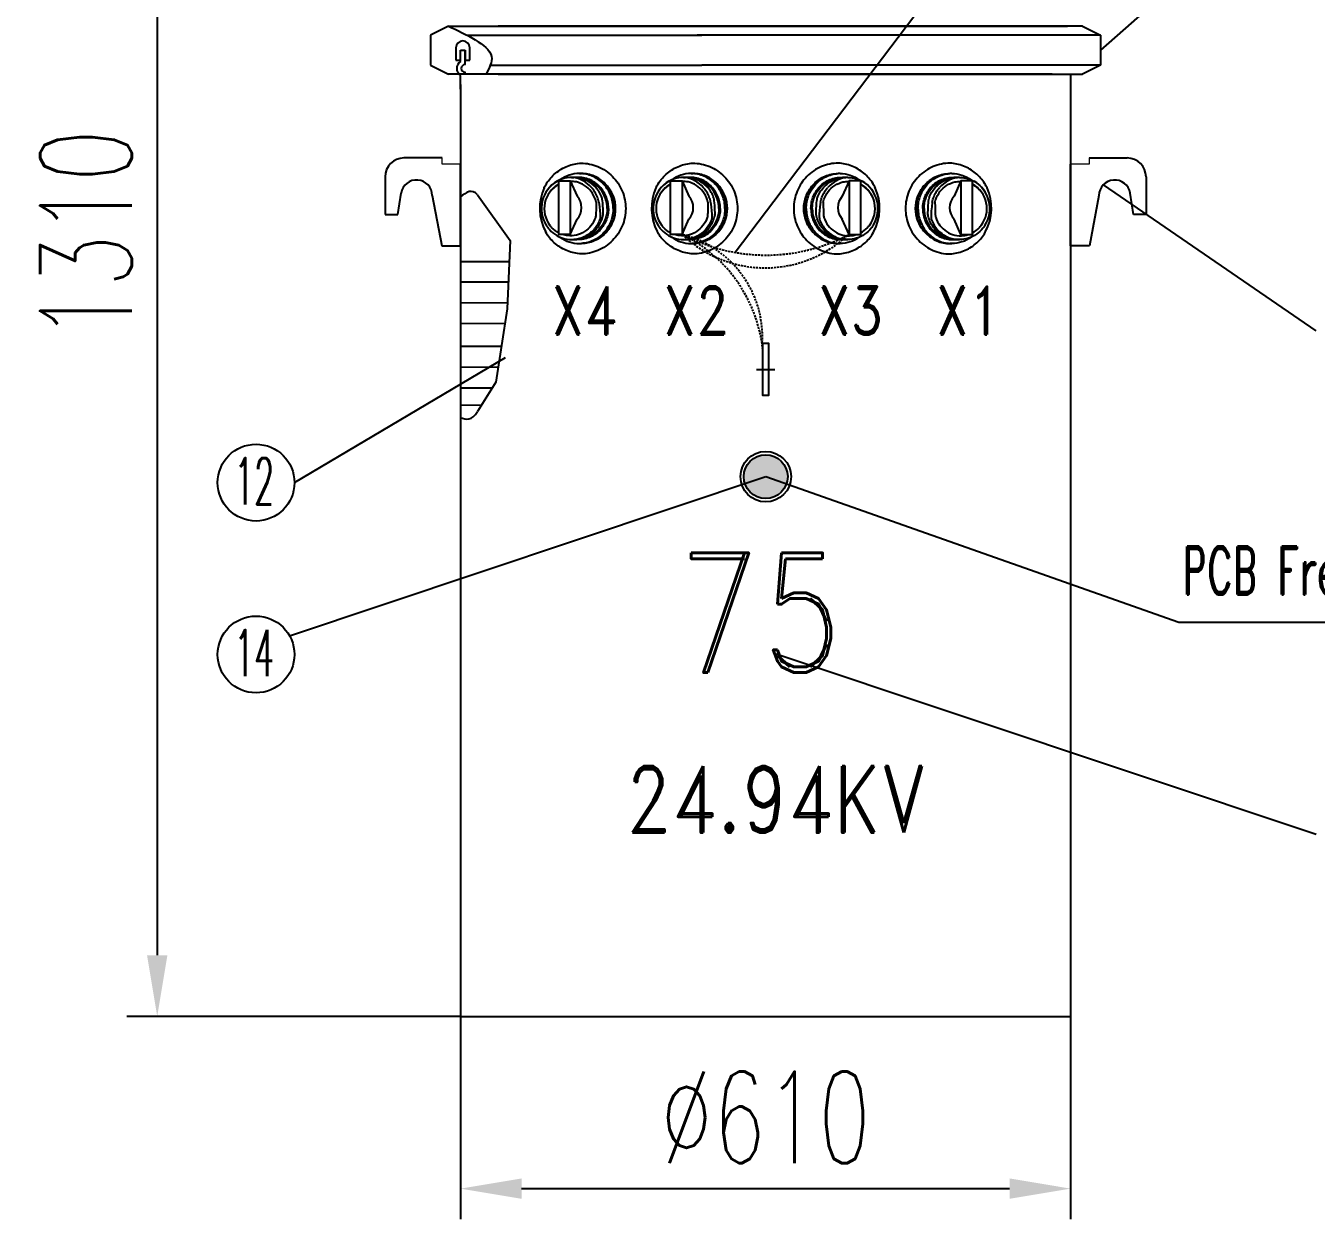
# Model space of a CAD drawing. Extents: x 4438 to 384502, y -178203 to -21188.
# Drawn here: x 381607 to 382241, y -176578 to -175992 of the extents above; entities that cross this region are included whole.
import ezdxf

# ---------------------------------------------------------------- set-up
doc = ezdxf.new("R2010")
doc.units = 0
doc.header["$LTSCALE"] = 8
doc.header["$MEASUREMENT"] = 0
doc.linetypes.add('HIDDEN', pattern=[0.375, 0.25, -0.125])
doc.layers.get('0').update_dxf_attribs({"linetype": 'CONTINUOUS'})
doc.layers.get('DEFPOINTS').update_dxf_attribs({"linetype": 'CONTINUOUS'})
doc.layers.add('PL', color=5, linetype='CONTINUOUS')
doc.layers.add('细', color=7, linetype='CONTINUOUS', lineweight=20)
doc.styles.add('DFT', font='simplex', dxfattribs={"width": 0.67, "bigfont": 'dft'})
doc.styles.get("Standard").update_dxf_attribs({"font": 'txt.shx', "width": 0.5, "bigfont": 'intecad.shx'})
doc.styles.add('数字与字母', font='romand.shx', dxfattribs={"width": 0.8, "bigfont": 'hztxt.shx'})
doc.dimstyles.new('INTE$0', dxfattribs={"dimscale": 5, "dimtxt": 4, "dimasz": 3, "dimexe": 3, "dimexo": 0, "dimgap": 1, "dimtad": 1, "dimdec": 3, "dimdsep": 46, "dimtxsty": 'DFT', "dimcen": 0, "dimclrd": 3, "dimclre": 3, "dimclrt": 6, "dimadec": 0, "dimazin": 0, "dimtfac": 1, "dimtdec": 3, "dimtix": 1, "dimtmove": 1, "dimatfit": 0, "dimfxl": 1, "dimtolj": 1, "dimtzin": 0, "dimarcsym": 0})

# ---------------------------------------------------------------- blocks, each defined once
blk = doc.blocks.new('*D28')
at = {"color": 3, "lineweight": -2, "transparency": 16777216}
for p, q in [((381820.31, -176478.76), (381820.31, -176578.33)), ((382119.95, -176478.76), (382119.95, -176578.33)), ((381850.31, -176563.33), (382089.95, -176563.33))]:
    blk.add_line(p, q, dxfattribs=at)
at = {"color": 3, "transparency": 16777216}
for points in [[(381850.31, -176558.33), (381850.31, -176568.33), (381820.31, -176563.33)], [(382089.95, -176558.33), (382089.95, -176568.33), (382119.95, -176563.33)]]:
    blk.add_solid(points, dxfattribs=at)
at = {"layer": 'DEFPOINTS', "color": 0, "transparency": 16777216}
for p in [(381820.31, -176478.76), (382119.95, -176478.76), (382119.95, -176563.33)]:
    blk.add_point(p, dxfattribs=at)
at = {"color": 6, "transparency": 16777216, "insert": (381970.13, -176528.33), "char_height": 45, "attachment_point": 5, "style": 'DFT'}
blk.add_mtext('\\A1;%%C610', dxfattribs=at)
blk = doc.blocks.new('*D29')
at = {"color": 3, "lineweight": -2, "transparency": 16777216}
for p, q in [((381865.07, -175711.07), (381656.36, -175711.07)), ((381671.36, -175741.07), (381671.36, -176448.76)), ((381820.31, -176478.76), (381656.36, -176478.76))]:
    blk.add_line(p, q, dxfattribs=at)
at = {"color": 3, "transparency": 16777216}
for points in [[(381666.36, -175741.07), (381676.36, -175741.07), (381671.36, -175711.07)], [(381666.36, -176448.76), (381676.36, -176448.76), (381671.36, -176478.76)]]:
    blk.add_solid(points, dxfattribs=at)
at = {"layer": 'DEFPOINTS', "color": 0, "transparency": 16777216}
for p in [(381865.07, -175711.07), (381671.36, -176478.76), (381820.31, -176478.76)]:
    blk.add_point(p, dxfattribs=at)
at = {"color": 6, "transparency": 16777216, "insert": (381636.36, -176094.91), "char_height": 45, "attachment_point": 5, "rotation": 90, "style": 'DFT'}
blk.add_mtext('\\A1;1310', dxfattribs=at)

msp = doc.modelspace()

# ---------------------------------------------------------------- hatches: boundary and pattern name
at = {"layer": 'PL', "ltscale": 0.5}
msp.add_hatch(color=7, dxfattribs=at).paths.add_polyline_path([(381980.983, -176213.758, 1), (381959.441, -176213.758, 1)])

# ---------------------------------------------------------------- linework, layer by layer
at = {"color": 1}
for p, q in [((382189.533, -175794.482), (381955.122, -176103.641)), ((382240.533, -175910.663), (382134.634, -176004.354)), ((382240.533, -176142.173), (382136.006, -176070.434)), ((381738.741, -176216.692), (381842.438, -176155.292)), ((381736.387, -176291.929), (381970.212, -176213.758)), ((381970.212, -176213.758), (382173.126, -176285.167)), ((382173.126, -176285.167), (382343.435, -176285.167)), ((382240.533, -176389.532), (381975.333, -176300.88))]:
    msp.add_line(p, q, dxfattribs=at)
for centre in [(381719.891, -176216.692), (381719.891, -176301.051)]:
    msp.add_circle(centre, 18.85, dxfattribs=at)
at = {"color": 7, "linetype": 'HIDDEN', "ltscale": 0.5}
for centre, radius, start, end in [((381969.966, -176052.133), 59.102, 226.302582, 314.134608), ((381897.919, -176158.891), 71.232, 5.995679, 64.008913), ((381916.554, -176145.352), 52.032, 357.107239, 76.00744), ((381970.356, -176017.808), 87.174, 241.844758, 297.880279)]:
    msp.add_arc(centre, radius, start, end, dxfattribs=at)
at = {"layer": 'PL', "color": 7, "ltscale": 0.5}
for p, q in [((381814.435, -175992.604), (381805.623, -175997.01)), ((381814.435, -175992.604), (382101.402, -175992.604)), ((382125.821, -175992.604), (381838.855, -175992.604)), ((382100.598, -175992.604), (382118.452, -175992.604)), ((382125.821, -175992.604), (382134.634, -175997.01)), ((381805.623, -175997.01), (381805.623, -176011.698)), ((381823.46, -175997.01), (381938.841, -175997.01)), ((382134.634, -175997.01), (381936.47, -175997.01)), ((382118.452, -175997.01), (382002.779, -175997.01)), ((382134.634, -175997.01), (382134.634, -176011.698)), ((381818.055, -176003.249), (381818.055, -176009.34)), ((381820.311, -176009.891), (381820.311, -176004.354)), ((381820.311, -176009.34), (381820.311, -176004.377)), ((381820.311, -176004.377), (381822.567, -176004.377)), ((381820.311, -176004.377), (381822.567, -176004.377)), ((381822.567, -176011.473), (381822.567, -176004.354)), ((381822.567, -176004.377), (381822.567, -176009.34)), ((381824.823, -176009.34), (381824.823, -176003.249)), ((381805.623, -176011.698), (381814.435, -176016.104)), ((381818.055, -176009.34), (381820.311, -176009.34)), ((381822.567, -176009.34), (381824.823, -176009.34)), ((381834.938, -176011.698), (381938.841, -176011.698)), ((382134.634, -176011.698), (381938.841, -176011.698)), ((382116.045, -176011.698), (382005.357, -176011.698)), ((382134.634, -176011.698), (382125.821, -176016.104)), ((382101.402, -176016.104), (381814.435, -176016.104)), ((381820.311, -176023.562), (381820.311, -176016.768)), ((381822.567, -176016.104), (381822.567, -176015.186)), ((381838.855, -176016.104), (382125.821, -176016.104)), ((382110.943, -176016.104), (382100.598, -176016.104)), ((382119.946, -176016.104), (382119.946, -176478.757)), ((381820.311, -176021.178), (381820.311, -176478.757)), ((381811.284, -176057.3), (381792.55, -176057.3)), ((381820.311, -176100.483), (381820.311, -176060.384)), ((381820.311, -176100.483), (381820.311, -176060.384)), ((382119.946, -176100.483), (382119.946, -176060.384)), ((382119.946, -176100.483), (382119.946, -176060.384)), ((382128.972, -176057.3), (382147.706, -176057.3)), ((381783.297, -176066.553), (381783.297, -176085.06)), ((381783.297, -176066.553), (381783.297, -176085.06)), ((381874.24, -176068.56), (381877.562, -176076.084)), ((381874.888, -176066.846), (381875.887, -176066.846)), ((381878.677, -176064.937), (381879.666, -176064.937)), ((381929.135, -176068.56), (381932.458, -176076.084)), ((381929.784, -176066.846), (381930.783, -176066.846)), ((381933.573, -176064.937), (381934.561, -176064.937)), ((382006.684, -176064.937), (382005.695, -176064.937)), ((382011.121, -176068.56), (382007.799, -176076.084)), ((382010.473, -176066.846), (382009.474, -176066.846)), ((382061.579, -176064.937), (382060.591, -176064.937)), ((382066.017, -176068.56), (382062.695, -176076.084)), ((382065.368, -176066.846), (382064.369, -176066.846)), ((382156.96, -176066.553), (382156.96, -176085.06)), ((382156.96, -176066.553), (382156.96, -176085.06)), ((381789.466, -176085.06), (381791.101, -176074.614)), ((381789.466, -176085.06), (381791.101, -176074.614)), ((381860.943, -176071.945), (381860.942, -176071.938)), ((381915.839, -176071.945), (381915.838, -176071.938)), ((382024.418, -176071.945), (382024.419, -176071.938)), ((382079.313, -176071.945), (382079.314, -176071.938)), ((382150.791, -176085.06), (382149.156, -176074.614)), ((382150.791, -176085.06), (382149.156, -176074.614)), ((381806.43, -176075.807), (381811.057, -176100.483)), ((381806.43, -176075.807), (381811.057, -176100.483)), ((382133.826, -176075.807), (382129.199, -176100.483)), ((382133.826, -176075.807), (382129.199, -176100.483)), ((381783.297, -176085.06), (381789.466, -176085.06)), ((381783.297, -176085.06), (381789.466, -176085.06)), ((381874.24, -176094.863), (381877.562, -176087.339)), ((381929.135, -176094.863), (381932.458, -176087.339)), ((382011.121, -176094.863), (382007.799, -176087.339)), ((382066.017, -176094.863), (382062.695, -176087.339)), ((382156.96, -176085.06), (382150.791, -176085.06)), ((382156.96, -176085.06), (382150.791, -176085.06)), ((381860.942, -176092.305), (381860.943, -176092.299)), ((381915.838, -176092.305), (381915.839, -176092.299)), ((382024.419, -176092.305), (382024.418, -176092.299)), ((382079.314, -176092.305), (382079.313, -176092.299)), ((381811.057, -176100.483), (381820.311, -176100.483)), ((381811.057, -176100.483), (381820.311, -176100.483)), ((381874.888, -176097.397), (381875.887, -176097.397)), ((381878.677, -176099.307), (381879.666, -176099.307)), ((381929.784, -176097.397), (381930.783, -176097.397)), ((381933.573, -176099.307), (381934.561, -176099.307)), ((382006.684, -176099.307), (382005.695, -176099.307)), ((382010.473, -176097.397), (382009.474, -176097.397)), ((382061.579, -176099.307), (382060.591, -176099.307)), ((382065.368, -176097.397), (382064.369, -176097.397)), ((382129.199, -176100.483), (382119.946, -176100.483)), ((382129.199, -176100.483), (382119.946, -176100.483)), ((381820.311, -176108.055), (381844.176, -176108.13)), ((381820.311, -176118.089), (381843.733, -176118.162)), ((381820.311, -176128.318), (381843.284, -176128.355)), ((381820.311, -176138.481), (381842.068, -176138.55)), ((381820.311, -176149.69), (381840.374, -176149.753)), ((381971.495, -176148.219), (381971.495, -176173.94)), ((381820.311, -176159.919), (381838.833, -176159.949)), ((381965.631, -176161.08), (381974.626, -176161.08)), ((381820.311, -176164.233), (381820.311, -176193.609)), ((381820.311, -176170.082), (381835.995, -176170.132)), ((381820.311, -176178.561), (381830.738, -176178.593)), ((381820.311, -176478.757), (382119.946, -176478.757))]:
    msp.add_line(p, q, dxfattribs=at)
for points in [[(381868.52, -176068.56), (381874.24, -176068.56), (381874.24, -176094.863), (381868.52, -176094.863)], [(381923.416, -176068.56), (381929.135, -176068.56), (381929.135, -176094.863), (381923.416, -176094.863)], [(382016.841, -176068.56), (382011.121, -176068.56), (382011.121, -176094.863), (382016.841, -176094.863)], [(382071.736, -176068.56), (382066.017, -176068.56), (382066.017, -176094.863), (382071.736, -176094.863)], [(381968.762, -176148.219), (381971.495, -176148.219), (381971.495, -176173.94), (381968.762, -176173.94)]]:
    msp.add_lwpolyline(points, close=True, dxfattribs=at)
at = {"layer": 'PL', "color": 7, "ltscale": 0.5, "flags": 128}
msp.add_lwpolyline([(381828.716, -176075.404), (381844.633, -176097.766), (381843.15, -176131.395), (381837.711, -176167.371), (381828.716, -176181.847)], dxfattribs=at)
at = {"layer": 'PL', "color": 7, "ltscale": 0.5}
for radius in [12.403, 10.771]:
    msp.add_circle((381970.212, -176213.758), radius, dxfattribs=at)
for centre, radius, start, end in [((381821.439, -176003.249), 3.384, 0, 180), ((381822.567, -176013.329), 4.113, 123.269062, 236.730938), ((381822.567, -176013.329), 1.857, 90, 270), ((381792.55, -176066.553), 9.253, 90, 180), ((381792.55, -176066.553), 9.253, 90, 180), ((382147.706, -176066.553), 9.253, 0, 90), ((382147.706, -176066.553), 9.253, 0, 90), ((381798.719, -176075.807), 7.711, 0, 171.104205), ((381798.719, -176075.807), 7.711, 0, 171.104205), ((381875.51, -176082.124), 15.475, 120.072308, 212.312326), ((381874.888, -176081.108), 14.261, 85.988788, 89.999991), ((381873.424, -176081.78), 15.056, 41.722777, 82.429435), ((381874.89, -176081.083), 14.237, 85.56371, 85.987581), ((381875.887, -176081.112), 14.265, 83.663211, 89.998126), ((381875.882, -176081.148), 14.302, 78.885493, 83.658125), ((381875.878, -176081.163), 14.318, 75.090543, 78.884328), ((381878.677, -176080.974), 16.037, 86.475762, 89.998742), ((381875.856, -176081.242), 14.399, 69.986432, 75.087098), ((381875.842, -176081.281), 14.441, 66.619477, 69.986326), ((381875.796, -176081.384), 14.554, 60.955056, 66.614229), ((381875.767, -176081.437), 14.614, 58.240784, 60.95647), ((381930.405, -176082.124), 15.475, 120.072308, 212.312326), ((381929.784, -176081.108), 14.261, 85.988788, 89.999991), ((381928.319, -176081.78), 15.056, 41.722777, 82.429435), ((381929.785, -176081.083), 14.237, 85.56371, 85.987581), ((381930.782, -176081.112), 14.265, 83.663211, 89.998126), ((381930.777, -176081.148), 14.302, 78.885493, 83.658125), ((381930.774, -176081.163), 14.318, 75.090543, 78.884328), ((381933.572, -176080.974), 16.037, 86.475762, 89.998742), ((381930.752, -176081.242), 14.399, 69.986432, 75.087098), ((381930.738, -176081.281), 14.441, 66.619477, 69.986326), ((381930.692, -176081.384), 14.554, 60.955056, 66.614229), ((381930.662, -176081.437), 14.614, 58.240784, 60.95647), ((382011.937, -176081.78), 15.056, 97.570565, 138.277223), ((382009.594, -176081.437), 14.614, 119.04353, 121.759216), ((382009.565, -176081.384), 14.554, 113.385771, 119.044944), ((382009.519, -176081.281), 14.441, 110.013674, 113.380523), ((382009.505, -176081.242), 14.399, 104.912902, 110.013568), ((382006.684, -176080.974), 16.037, 90.001258, 93.524238), ((382009.483, -176081.163), 14.318, 101.115672, 104.909457), ((382009.48, -176081.148), 14.302, 96.341875, 101.114507), ((382009.474, -176081.112), 14.265, 90.001874, 96.336789), ((382010.471, -176081.083), 14.237, 94.012419, 94.43629), ((382010.473, -176081.108), 14.261, 90.000009, 94.011212), ((382009.851, -176082.124), 15.475, 327.687674, 59.927692), ((382066.833, -176081.78), 15.056, 97.570565, 138.277223), ((382064.49, -176081.437), 14.614, 119.04353, 121.759216), ((382064.461, -176081.384), 14.554, 113.385771, 119.044944), ((382064.415, -176081.281), 14.441, 110.013674, 113.380523), ((382064.4, -176081.242), 14.399, 104.912902, 110.013568), ((382061.58, -176080.974), 16.037, 90.001258, 93.524238), ((382064.378, -176081.163), 14.318, 101.115672, 104.909457), ((382064.375, -176081.148), 14.302, 96.341875, 101.114507), ((382064.37, -176081.112), 14.265, 90.001874, 96.336789), ((382065.367, -176081.083), 14.237, 94.012419, 94.43629), ((382065.368, -176081.108), 14.261, 90.000009, 94.011212), ((382064.747, -176082.124), 15.475, 327.687674, 59.927692), ((382141.537, -176075.807), 7.711, 8.895795, 180), ((382141.537, -176075.807), 7.711, 8.895795, 180), ((381884.142, -176081.959), 24.895, 156.26427, 207.53399), ((381874.971, -176082.122), 13.539, 118.456982, 217.673716), ((381875.691, -176081.556), 14.755, 51.759719, 58.232547), ((381875.648, -176081.611), 14.825, 49.945559, 51.762889), ((381875.541, -176081.734), 14.988, 42.335881, 49.932942), ((381939.037, -176081.959), 24.895, 156.26427, 207.53399), ((381929.867, -176082.122), 13.539, 118.456982, 217.673716), ((381930.587, -176081.556), 14.755, 51.759719, 58.232547), ((381930.544, -176081.611), 14.825, 49.945559, 51.762889), ((381930.436, -176081.734), 14.988, 42.335881, 49.932942), ((382009.82, -176081.734), 14.988, 130.067058, 137.664119), ((382009.713, -176081.611), 14.825, 128.237111, 130.054441), ((382009.67, -176081.556), 14.755, 121.767453, 128.240281), ((382010.39, -176082.122), 13.539, 322.326284, 61.543018), ((382001.219, -176081.959), 24.895, 332.46601, 23.73573), ((382064.716, -176081.734), 14.988, 130.067058, 137.664119), ((382064.608, -176081.611), 14.825, 128.237111, 130.054441), ((382064.566, -176081.556), 14.755, 121.767453, 128.240281), ((382065.285, -176082.122), 13.539, 322.326284, 61.543018), ((382056.115, -176081.959), 24.895, 332.46601, 23.73573), ((381871.38, -176081.712), 8.36, 317.686277, 42.313723), ((381926.276, -176081.712), 8.36, 317.686277, 42.313723), ((382013.981, -176081.712), 8.36, 137.686277, 222.313723), ((382068.877, -176081.712), 8.36, 137.686277, 222.313723), ((381875.691, -176082.688), 14.755, 301.766827, 308.239144), ((381875.648, -176082.632), 14.825, 308.235975, 310.054511), ((381875.541, -176082.51), 14.988, 310.067121, 317.662069), ((381930.587, -176082.688), 14.755, 301.766827, 308.239144), ((381930.544, -176082.632), 14.825, 308.235975, 310.054511), ((381930.437, -176082.51), 14.988, 310.067121, 317.662069), ((382009.82, -176082.51), 14.988, 222.337931, 229.932879), ((382009.713, -176082.632), 14.825, 229.945489, 231.764025), ((382009.67, -176082.688), 14.755, 231.760856, 238.233173), ((382064.716, -176082.51), 14.988, 222.337931, 229.932879), ((382064.608, -176082.632), 14.825, 229.945489, 231.764025), ((382064.566, -176082.688), 14.755, 231.760856, 238.233173), ((381874.888, -176083.136), 14.261, 270.000009, 274.011212), ((381874.89, -176083.16), 14.237, 274.012419, 274.43629), ((381875.887, -176083.132), 14.265, 270.001871, 276.335147), ((381875.882, -176083.096), 14.302, 276.340234, 281.113839), ((381875.878, -176083.08), 14.318, 281.115002, 284.907784), ((381878.677, -176083.27), 16.037, 270.001258, 273.524238), ((381875.856, -176083.002), 14.399, 284.911232, 290.01233), ((381875.842, -176082.963), 14.441, 290.012435, 293.379248), ((381875.796, -176082.86), 14.554, 293.384499, 299.043722), ((381875.767, -176082.806), 14.614, 299.042308, 301.758591), ((381929.784, -176083.136), 14.261, 270.000009, 274.011212), ((381929.785, -176083.16), 14.237, 274.012419, 274.43629), ((381930.782, -176083.132), 14.265, 270.001871, 276.335147), ((381930.777, -176083.096), 14.302, 276.340234, 281.113839), ((381930.774, -176083.08), 14.318, 281.115002, 284.907784), ((381933.572, -176083.27), 16.037, 270.001258, 273.524238), ((381930.752, -176083.002), 14.399, 284.911232, 290.01233), ((381930.738, -176082.963), 14.441, 290.012435, 293.379248), ((381930.692, -176082.86), 14.554, 293.384499, 299.043722), ((381930.662, -176082.806), 14.614, 299.042308, 301.758591), ((382009.594, -176082.806), 14.614, 238.241409, 240.957692), ((382009.565, -176082.86), 14.554, 240.956278, 246.615501), ((382009.519, -176082.963), 14.441, 246.620752, 249.987565), ((382009.505, -176083.002), 14.399, 249.98767, 255.088768), ((382006.684, -176083.27), 16.037, 266.475762, 269.998742), ((382009.483, -176083.08), 14.318, 255.092216, 258.884998), ((382009.48, -176083.096), 14.302, 258.886161, 263.659766), ((382009.474, -176083.132), 14.265, 263.664853, 269.998129), ((382010.471, -176083.16), 14.237, 265.56371, 265.987581), ((382010.473, -176083.136), 14.261, 265.988788, 269.999991), ((382064.49, -176082.806), 14.614, 238.241409, 240.957692), ((382064.461, -176082.86), 14.554, 240.956278, 246.615501), ((382064.415, -176082.963), 14.441, 246.620752, 249.987565), ((382064.4, -176083.002), 14.399, 249.98767, 255.088768), ((382061.58, -176083.27), 16.037, 266.475762, 269.998742), ((382064.378, -176083.08), 14.318, 255.092216, 258.884998), ((382064.375, -176083.096), 14.302, 258.886161, 263.659766), ((382064.37, -176083.132), 14.265, 263.664853, 269.998129), ((382065.367, -176083.16), 14.237, 265.56371, 265.987581), ((382065.368, -176083.136), 14.261, 265.988788, 269.999991)]:
    msp.add_arc(centre, radius, start, end, dxfattribs=at)
msp.add_spline([(381814.435, -175992.604), (381827.584, -175999.365), (381835.535, -176007.516), (381832.85, -176016.104)], degree=3, dxfattribs=at)
for points, knots in [([(381861.352, -176071.938), (381861.689, -176071.259), (381863.192, -176068.577), (381866.752, -176064.494), (381872.727, -176060.942), (381877.257, -176059.974), (381879.514, -176059.868)], [0.1713312, 0.1713312, 0.1713312, 0.1713312, 0.25361004, 0.50477744, 0.75329172, 1, 1, 1, 1]), ([(381879.501, -176059.845), (381882.325, -176059.845), (381888.075, -176061.037), (381895.337, -176065.992), (381900.262, -176073.368), (381901.428, -176079.222), (381901.428, -176082.122)], [0, 0, 0, 0, 0.2459609, 0.4956412, 0.7474481, 1, 1, 1, 1]), ([(381916.248, -176071.938), (381916.585, -176071.259), (381918.088, -176068.577), (381921.648, -176064.494), (381927.623, -176060.942), (381932.152, -176059.974), (381934.41, -176059.868)], [0.1713312, 0.1713312, 0.1713312, 0.1713312, 0.25361004, 0.50477744, 0.75329172, 1, 1, 1, 1]), ([(381934.396, -176059.845), (381937.221, -176059.845), (381942.97, -176061.037), (381950.232, -176065.992), (381955.158, -176073.368), (381956.323, -176079.222), (381956.323, -176082.122)], [0, 0, 0, 0, 0.2459609, 0.4956412, 0.7474481, 1, 1, 1, 1]), ([(382005.86, -176059.845), (382003.036, -176059.845), (381997.286, -176061.037), (381990.025, -176065.992), (381985.099, -176073.368), (381983.933, -176079.222), (381983.933, -176082.122)], [0, 0, 0, 0, 0.2459609, 0.4956412, 0.7474481, 1, 1, 1, 1]), ([(382024.009, -176071.938), (382023.672, -176071.259), (382022.169, -176068.577), (382018.609, -176064.494), (382012.634, -176060.942), (382008.104, -176059.974), (382005.847, -176059.868)], [0.1713312, 0.1713312, 0.1713312, 0.1713312, 0.25361004, 0.50477744, 0.75329172, 1, 1, 1, 1]), ([(382060.756, -176059.845), (382057.932, -176059.845), (382052.182, -176061.037), (382044.92, -176065.992), (382039.994, -176073.368), (382038.829, -176079.222), (382038.829, -176082.122)], [0, 0, 0, 0, 0.2459609, 0.4956412, 0.7474481, 1, 1, 1, 1]), ([(382078.904, -176071.938), (382078.567, -176071.259), (382077.064, -176068.577), (382073.505, -176064.494), (382067.529, -176060.942), (382063, -176059.974), (382060.742, -176059.868)], [0.1713312, 0.1713312, 0.1713312, 0.1713312, 0.25361004, 0.50477744, 0.75329172, 1, 1, 1, 1]), ([(381874.888, -176066.846), (381873.427, -176066.846), (381870.477, -176067.301), (381866.465, -176069.281), (381863.892, -176071.715), (381862.722, -176073.383), (381862.431, -176073.848)], [0, 0, 0, 0, 0.24782256, 0.49672452, 0.74741621, 0.83991315, 0.83991315, 0.83991315, 0.83991315]), ([(381878.677, -176064.937), (381876.988, -176064.937), (381873.579, -176065.476), (381870.507, -176067.044), (381869.13, -176068.037)], [0, 0, 0, 0, 0.4988158, 1, 1, 1, 1]), ([(381886.933, -176078.939), (381886.834, -176078.52), (381886.304, -176076.669), (381884.685, -176073.635), (381881.391, -176070.585), (381877.741, -176069.024), (381875.303, -176068.751), (381874.327, -176068.756)], [0.09088188, 0.09088188, 0.09088188, 0.09088188, 0.12735836, 0.2538312, 0.37890638, 0.50267986, 0.58548936, 0.58548936, 0.58548936, 0.58548936]), ([(381890.361, -176085.305), (381890.423, -176084.986), (381890.225, -176078.204), (381889.652, -176076.251), (381888.281, -176073.595), (381886.432, -176071.264), (381884.177, -176069.349), (381881.6, -176067.923), (381878.801, -176067.044), (381876.856, -176066.846), (381875.887, -176066.846)], [0.12194374, 0.12194374, 0.12194374, 0.12194374, 0.12677734, 0.25327819, 0.37928554, 0.50464105, 0.62929002, 0.75328513, 0.876775, 1, 1, 1, 1]), ([(381892.938, -176082.122), (381892.938, -176081.068), (381892.727, -176078.957), (381891.787, -176075.93), (381890.266, -176073.164), (381888.226, -176070.781), (381885.754, -176068.883), (381882.956, -176067.551), (381879.953, -176066.845), (381877.896, -176066.813), (381876.882, -176066.906)], [0, 0, 0, 0, 0.1272333, 0.2541042, 0.3803285, 0.5057114, 0.6302036, 0.7539071, 0.8770607, 1, 1, 1, 1]), ([(381895.277, -176082.122), (381895.277, -176079.973), (381894.489, -176075.653), (381891.628, -176070.991), (381888.472, -176068.121), (381885.755, -176066.464), (381882.787, -176065.366), (381880.705, -176065.031), (381879.663, -176064.967)], [0, 0, 0, 0, 0.2532512, 0.5043432, 0.6292554, 0.7533897, 0.8768919, 1, 1, 1, 1]), ([(381896.265, -176082.122), (381896.265, -176080.999), (381896.052, -176078.751), (381895.103, -176075.511), (381893.562, -176072.522), (381891.487, -176069.9), (381888.956, -176067.747), (381886.066, -176066.146), (381882.93, -176065.159), (381880.751, -176064.937), (381879.666, -176064.937)], [0, 0, 0, 0, 0.1271196, 0.2539133, 0.3801207, 0.505552, 0.6301381, 0.7539382, 0.8771334, 1, 1, 1, 1]), ([(381892.323, -176082.122), (381892.323, -176080.449), (381891.763, -176077.089), (381889.327, -176072.645), (381885.58, -176069.3), (381882.467, -176068.07), (381880.875, -176067.75)], [0, 0, 0, 0, 0.2534523, 0.5050708, 0.7538289, 1, 1, 1, 1]), ([(381929.784, -176066.846), (381928.322, -176066.846), (381925.373, -176067.301), (381921.361, -176069.281), (381918.787, -176071.715), (381917.617, -176073.383), (381917.327, -176073.848)], [0, 0, 0, 0, 0.24782256, 0.49672452, 0.74741621, 0.83991315, 0.83991315, 0.83991315, 0.83991315]), ([(381933.573, -176064.937), (381931.883, -176064.937), (381928.475, -176065.476), (381925.403, -176067.044), (381924.025, -176068.037)], [0, 0, 0, 0, 0.4988158, 1, 1, 1, 1]), ([(381941.828, -176078.939), (381941.729, -176078.52), (381941.2, -176076.669), (381939.581, -176073.635), (381936.287, -176070.585), (381932.637, -176069.024), (381930.199, -176068.751), (381929.222, -176068.756)], [0.09088188, 0.09088188, 0.09088188, 0.09088188, 0.12735836, 0.2538312, 0.37890638, 0.50267986, 0.58548936, 0.58548936, 0.58548936, 0.58548936]), ([(381945.256, -176085.305), (381945.319, -176084.986), (381945.12, -176078.204), (381944.548, -176076.251), (381943.176, -176073.595), (381941.328, -176071.264), (381939.072, -176069.349), (381936.495, -176067.923), (381933.697, -176067.044), (381931.752, -176066.846), (381930.783, -176066.846)], [0.12194374, 0.12194374, 0.12194374, 0.12194374, 0.12677734, 0.25327819, 0.37928554, 0.50464105, 0.62929002, 0.75328513, 0.876775, 1, 1, 1, 1]), ([(381947.834, -176082.122), (381947.834, -176081.068), (381947.622, -176078.957), (381946.683, -176075.93), (381945.161, -176073.164), (381943.121, -176070.781), (381940.65, -176068.883), (381937.851, -176067.551), (381934.848, -176066.845), (381932.792, -176066.813), (381931.778, -176066.906)], [0, 0, 0, 0, 0.1272333, 0.2541042, 0.3803285, 0.5057114, 0.6302036, 0.7539071, 0.8770607, 1, 1, 1, 1]), ([(381950.172, -176082.122), (381950.172, -176079.973), (381949.384, -176075.653), (381946.523, -176070.991), (381943.367, -176068.121), (381940.651, -176066.464), (381937.683, -176065.366), (381935.601, -176065.031), (381934.558, -176064.967)], [0, 0, 0, 0, 0.2532512, 0.5043432, 0.6292554, 0.7533897, 0.8768919, 1, 1, 1, 1]), ([(381951.161, -176082.122), (381951.161, -176080.999), (381950.947, -176078.751), (381949.999, -176075.511), (381948.458, -176072.522), (381946.382, -176069.9), (381943.852, -176067.747), (381940.962, -176066.146), (381937.826, -176065.159), (381935.646, -176064.937), (381934.561, -176064.937)], [0, 0, 0, 0, 0.1271196, 0.2539133, 0.3801207, 0.505552, 0.6301381, 0.7539382, 0.8771334, 1, 1, 1, 1]), ([(381947.219, -176082.122), (381947.219, -176080.449), (381946.658, -176077.089), (381944.223, -176072.645), (381940.476, -176069.3), (381937.363, -176068.07), (381935.77, -176067.75)], [0, 0, 0, 0, 0.2534523, 0.5050708, 0.7538289, 1, 1, 1, 1]), ([(381989.096, -176082.122), (381989.096, -176080.999), (381989.309, -176078.751), (381990.258, -176075.511), (381991.799, -176072.522), (381993.874, -176069.9), (381996.405, -176067.747), (381999.295, -176066.146), (382002.431, -176065.159), (382004.61, -176064.937), (382005.695, -176064.937)], [0, 0, 0, 0, 0.1271196, 0.2539133, 0.3801207, 0.505552, 0.6301381, 0.7539382, 0.8771334, 1, 1, 1, 1]), ([(381990.084, -176082.122), (381990.084, -176079.973), (381990.872, -176075.653), (381993.734, -176070.991), (381996.889, -176068.121), (381999.606, -176066.464), (382002.574, -176065.366), (382004.656, -176065.031), (382005.698, -176064.967)], [0, 0, 0, 0, 0.2532512, 0.5043432, 0.6292554, 0.7533897, 0.8768919, 1, 1, 1, 1]), ([(381992.423, -176082.122), (381992.423, -176081.068), (381992.635, -176078.957), (381993.574, -176075.93), (381995.095, -176073.164), (381997.135, -176070.781), (381999.607, -176068.883), (382002.405, -176067.551), (382005.408, -176066.845), (382007.465, -176066.813), (382008.479, -176066.906)], [0, 0, 0, 0, 0.1272333, 0.2541042, 0.3803285, 0.5057114, 0.6302036, 0.7539071, 0.8770607, 1, 1, 1, 1]), ([(381993.038, -176082.122), (381993.038, -176080.449), (381993.598, -176077.089), (381996.034, -176072.645), (381999.781, -176069.3), (382002.894, -176068.07), (382004.486, -176067.75)], [0, 0, 0, 0, 0.2534523, 0.5050708, 0.7538289, 1, 1, 1, 1]), ([(381995, -176085.305), (381994.938, -176084.986), (381995.136, -176078.204), (381995.709, -176076.251), (381997.08, -176073.595), (381998.929, -176071.264), (382001.184, -176069.349), (382003.761, -176067.923), (382006.56, -176067.044), (382008.505, -176066.846), (382009.474, -176066.846)], [0.12194374, 0.12194374, 0.12194374, 0.12194374, 0.12677734, 0.25327819, 0.37928554, 0.50464105, 0.62929002, 0.75328513, 0.876775, 1, 1, 1, 1]), ([(381998.428, -176078.939), (381998.527, -176078.52), (381999.057, -176076.669), (382000.676, -176073.635), (382003.97, -176070.585), (382007.62, -176069.024), (382010.058, -176068.751), (382011.035, -176068.756)], [0.09088188, 0.09088188, 0.09088188, 0.09088188, 0.12735836, 0.2538312, 0.37890638, 0.50267986, 0.58548936, 0.58548936, 0.58548936, 0.58548936]), ([(382006.684, -176064.937), (382008.373, -176064.937), (382011.782, -176065.476), (382014.854, -176067.044), (382016.231, -176068.037)], [0, 0, 0, 0, 0.4988158, 1, 1, 1, 1]), ([(382010.473, -176066.846), (382011.934, -176066.846), (382014.884, -176067.301), (382018.896, -176069.281), (382021.469, -176071.715), (382022.639, -176073.383), (382022.93, -176073.848)], [0, 0, 0, 0, 0.24782256, 0.49672452, 0.74741621, 0.83991315, 0.83991315, 0.83991315, 0.83991315]), ([(382043.992, -176082.122), (382043.992, -176080.999), (382044.205, -176078.751), (382045.153, -176075.511), (382046.694, -176072.522), (382048.77, -176069.9), (382051.301, -176067.747), (382054.19, -176066.146), (382057.326, -176065.159), (382059.506, -176064.937), (382060.591, -176064.937)], [0, 0, 0, 0, 0.1271196, 0.2539133, 0.3801207, 0.505552, 0.6301381, 0.7539382, 0.8771334, 1, 1, 1, 1]), ([(382044.98, -176082.122), (382044.98, -176079.973), (382045.768, -176075.653), (382048.629, -176070.991), (382051.785, -176068.121), (382054.501, -176066.464), (382057.469, -176065.366), (382059.551, -176065.031), (382060.594, -176064.967)], [0, 0, 0, 0, 0.2532512, 0.5043432, 0.6292554, 0.7533897, 0.8768919, 1, 1, 1, 1]), ([(382047.319, -176082.122), (382047.319, -176081.068), (382047.53, -176078.957), (382048.469, -176075.93), (382049.991, -176073.164), (382052.031, -176070.781), (382054.502, -176068.883), (382057.301, -176067.551), (382060.304, -176066.845), (382062.36, -176066.813), (382063.374, -176066.906)], [0, 0, 0, 0, 0.1272333, 0.2541042, 0.3803285, 0.5057114, 0.6302036, 0.7539071, 0.8770607, 1, 1, 1, 1]), ([(382047.933, -176082.122), (382047.933, -176080.449), (382048.494, -176077.089), (382050.929, -176072.645), (382054.676, -176069.3), (382057.789, -176068.07), (382059.382, -176067.75)], [0, 0, 0, 0, 0.2534523, 0.5050708, 0.7538289, 1, 1, 1, 1]), ([(382049.896, -176085.305), (382049.833, -176084.986), (382050.032, -176078.204), (382050.605, -176076.251), (382051.976, -176073.595), (382053.824, -176071.264), (382056.08, -176069.349), (382058.657, -176067.923), (382061.455, -176067.044), (382063.401, -176066.846), (382064.369, -176066.846)], [0.12194374, 0.12194374, 0.12194374, 0.12194374, 0.12677734, 0.25327819, 0.37928554, 0.50464105, 0.62929002, 0.75328513, 0.876775, 1, 1, 1, 1]), ([(382053.324, -176078.939), (382053.423, -176078.52), (382053.953, -176076.669), (382055.571, -176073.635), (382058.865, -176070.585), (382062.516, -176069.024), (382064.954, -176068.751), (382065.93, -176068.756)], [0.09088188, 0.09088188, 0.09088188, 0.09088188, 0.12735836, 0.2538312, 0.37890638, 0.50267986, 0.58548936, 0.58548936, 0.58548936, 0.58548936]), ([(382061.579, -176064.937), (382063.269, -176064.937), (382066.678, -176065.476), (382069.75, -176067.044), (382071.127, -176068.037)], [0, 0, 0, 0, 0.4988158, 1, 1, 1, 1]), ([(382065.368, -176066.846), (382066.83, -176066.846), (382069.779, -176067.301), (382073.791, -176069.281), (382076.365, -176071.715), (382077.535, -176073.383), (382077.826, -176073.848)], [0, 0, 0, 0, 0.24782256, 0.49672452, 0.74741621, 0.83991315, 0.83991315, 0.83991315, 0.83991315]), ([(381868.52, -176070.219), (381867.296, -176070.867), (381865.779, -176072.018), (381864.556, -176073.453), (381864.256, -176073.848)], [0.75639103, 0.75639103, 0.75639103, 0.75639103, 0.87393683, 0.91589559, 0.91589559, 0.91589559, 0.91589559]), ([(381888.25, -176078.939), (381888.083, -176078.13), (381887.33, -176075.517), (381885.905, -176073.155), (381884.661, -176071.76)], [0.28347025, 0.28347025, 0.28347025, 0.28347025, 0.50208843, 1, 1, 1, 1]), ([(381896.474, -176082.122), (381896.474, -176080.083), (381895.739, -176075.989), (381893.591, -176072.422), (381892.247, -176070.911)], [0, 0, 0, 0, 0.5020825, 1, 1, 1, 1]), ([(381923.416, -176070.219), (381922.191, -176070.867), (381920.675, -176072.018), (381919.451, -176073.453), (381919.151, -176073.848)], [0.75639103, 0.75639103, 0.75639103, 0.75639103, 0.87393683, 0.91589559, 0.91589559, 0.91589559, 0.91589559]), ([(381943.145, -176078.939), (381942.979, -176078.13), (381942.226, -176075.517), (381940.8, -176073.155), (381939.556, -176071.76)], [0.28347025, 0.28347025, 0.28347025, 0.28347025, 0.50208843, 1, 1, 1, 1]), ([(381951.37, -176082.122), (381951.37, -176080.083), (381950.635, -176075.989), (381948.487, -176072.422), (381947.143, -176070.911)], [0, 0, 0, 0, 0.5020825, 1, 1, 1, 1]), ([(381988.887, -176082.122), (381988.887, -176080.083), (381989.622, -176075.989), (381991.77, -176072.422), (381993.114, -176070.911)], [0, 0, 0, 0, 0.5020825, 1, 1, 1, 1]), ([(381997.111, -176078.939), (381997.278, -176078.13), (381998.031, -176075.517), (381999.456, -176073.155), (382000.7, -176071.76)], [0.28347025, 0.28347025, 0.28347025, 0.28347025, 0.50208843, 1, 1, 1, 1]), ([(382016.841, -176070.219), (382018.065, -176070.867), (382019.582, -176072.018), (382020.805, -176073.453), (382021.105, -176073.848)], [0.75639103, 0.75639103, 0.75639103, 0.75639103, 0.87393683, 0.91589559, 0.91589559, 0.91589559, 0.91589559]), ([(382043.783, -176082.122), (382043.783, -176080.083), (382044.517, -176075.989), (382046.666, -176072.422), (382048.009, -176070.911)], [0, 0, 0, 0, 0.5020825, 1, 1, 1, 1]), ([(382052.007, -176078.939), (382052.173, -176078.13), (382052.927, -176075.517), (382054.352, -176073.155), (382055.596, -176071.76)], [0.28347025, 0.28347025, 0.28347025, 0.28347025, 0.50208843, 1, 1, 1, 1]), ([(382071.736, -176070.219), (382072.961, -176070.867), (382074.477, -176072.018), (382075.701, -176073.453), (382076.001, -176073.848)], [0.75639103, 0.75639103, 0.75639103, 0.75639103, 0.87393683, 0.91589559, 0.91589559, 0.91589559, 0.91589559]), ([(381886.933, -176078.939), (381886.834, -176085.723), (381886.304, -176087.575), (381884.685, -176090.609), (381881.391, -176093.659), (381877.297, -176095.409), (381873.51, -176095.618), (381871.279, -176095.12), (381870.497, -176094.863)], [0.09088188, 0.09088188, 0.09088188, 0.09088188, 0.12735836, 0.2538312, 0.37890638, 0.50267986, 0.62582776, 0.69562282, 0.69562282, 0.69562282, 0.69562282]), ([(381888.25, -176078.939), (381889.151, -176086.12), (381888.393, -176088.745), (381886.464, -176091.928), (381883.709, -176094.478), (381881.334, -176095.962), (381878.735, -176096.962), (381876.908, -176097.283), (381875.991, -176097.355)], [0.14246378, 0.14246378, 0.14246378, 0.14246378, 0.2532215, 0.50432367, 0.62924453, 0.75339094, 0.87690011, 1, 1, 1, 1]), ([(381941.828, -176078.939), (381941.729, -176085.723), (381941.2, -176087.575), (381939.581, -176090.609), (381936.287, -176093.659), (381932.193, -176095.409), (381928.406, -176095.618), (381926.174, -176095.12), (381925.392, -176094.863)], [0.09088188, 0.09088188, 0.09088188, 0.09088188, 0.12735836, 0.2538312, 0.37890638, 0.50267986, 0.62582776, 0.69562282, 0.69562282, 0.69562282, 0.69562282]), ([(381943.145, -176078.939), (381944.047, -176086.12), (381943.288, -176088.745), (381941.359, -176091.928), (381938.604, -176094.478), (381936.23, -176095.962), (381933.63, -176096.962), (381931.803, -176097.283), (381930.887, -176097.355)], [0.14246378, 0.14246378, 0.14246378, 0.14246378, 0.2532215, 0.50432367, 0.62924453, 0.75339094, 0.87690011, 1, 1, 1, 1]), ([(381997.111, -176078.939), (381996.21, -176086.12), (381996.968, -176088.745), (381998.897, -176091.928), (382001.652, -176094.478), (382004.027, -176095.962), (382006.626, -176096.962), (382008.453, -176097.283), (382009.37, -176097.355)], [0.14246378, 0.14246378, 0.14246378, 0.14246378, 0.2532215, 0.50432367, 0.62924453, 0.75339094, 0.87690011, 1, 1, 1, 1]), ([(381998.428, -176078.939), (381998.527, -176085.723), (381999.057, -176087.575), (382000.676, -176090.609), (382003.97, -176093.659), (382008.064, -176095.409), (382011.851, -176095.618), (382014.082, -176095.12), (382014.864, -176094.863)], [0.09088188, 0.09088188, 0.09088188, 0.09088188, 0.12735836, 0.2538312, 0.37890638, 0.50267986, 0.62582776, 0.69562282, 0.69562282, 0.69562282, 0.69562282]), ([(382052.007, -176078.939), (382051.106, -176086.12), (382051.864, -176088.745), (382053.793, -176091.928), (382056.548, -176094.478), (382058.923, -176095.962), (382061.522, -176096.962), (382063.349, -176097.283), (382064.266, -176097.355)], [0.14246378, 0.14246378, 0.14246378, 0.14246378, 0.2532215, 0.50432367, 0.62924453, 0.75339094, 0.87690011, 1, 1, 1, 1]), ([(382053.324, -176078.939), (382053.423, -176085.723), (382053.953, -176087.575), (382055.571, -176090.609), (382058.865, -176093.659), (382062.959, -176095.409), (382066.746, -176095.618), (382068.978, -176095.12), (382069.76, -176094.863)], [0.09088188, 0.09088188, 0.09088188, 0.09088188, 0.12735836, 0.2538312, 0.37890638, 0.50267986, 0.62582776, 0.69562282, 0.69562282, 0.69562282, 0.69562282]), ([(381875.887, -176097.397), (381876.856, -176097.397), (381878.801, -176097.199), (381881.6, -176096.32), (381884.177, -176094.895), (381886.432, -176092.979), (381888.281, -176090.648), (381889.652, -176087.992), (381890.225, -176086.04), (381890.416, -176085.023), (381890.423, -176084.986)], [0, 0, 0, 0, 0.12322495, 0.24671481, 0.37070995, 0.49535895, 0.62071451, 0.74672187, 0.87322272, 0.87805626, 0.87805626, 0.87805626, 0.87805626]), ([(381892.938, -176082.122), (381892.938, -176083.175), (381892.727, -176085.286), (381891.787, -176088.314), (381890.266, -176091.079), (381888.226, -176093.462), (381885.754, -176095.361), (381882.956, -176096.692), (381879.953, -176097.398), (381877.896, -176097.431), (381876.882, -176097.338)], [0, 0, 0, 0, 0.1272333, 0.2541042, 0.3803285, 0.5057114, 0.6302036, 0.7539071, 0.8770607, 1, 1, 1, 1]), ([(381901.428, -176082.122), (381901.428, -176085.022), (381900.262, -176090.876), (381895.337, -176098.251), (381888.075, -176103.207), (381882.325, -176104.399), (381879.501, -176104.399)], [0, 0, 0, 0, 0.2525519, 0.5043588, 0.7540391, 1, 1, 1, 1]), ([(381895.277, -176082.122), (381895.277, -176084.271), (381894.489, -176088.59), (381891.628, -176093.252), (381888.472, -176096.123), (381885.755, -176097.78), (381882.787, -176098.878), (381880.705, -176099.212), (381879.663, -176099.276)], [0, 0, 0, 0, 0.2532512, 0.5043432, 0.6292554, 0.7533897, 0.8768919, 1, 1, 1, 1]), ([(381896.265, -176082.122), (381896.265, -176083.244), (381896.052, -176085.493), (381895.103, -176088.733), (381893.562, -176091.722), (381891.487, -176094.343), (381888.956, -176096.497), (381886.066, -176098.098), (381882.93, -176099.084), (381880.751, -176099.307), (381879.666, -176099.307)], [0, 0, 0, 0, 0.1271196, 0.2539133, 0.3801207, 0.505552, 0.6301381, 0.7539382, 0.8771334, 1, 1, 1, 1]), ([(381892.323, -176082.122), (381892.323, -176083.794), (381891.763, -176087.154), (381889.327, -176091.598), (381885.58, -176094.943), (381882.467, -176096.173), (381880.875, -176096.493)], [0, 0, 0, 0, 0.2534523, 0.5050708, 0.7538289, 1, 1, 1, 1]), ([(381892.247, -176093.332), (381893.591, -176091.822), (381895.739, -176088.255), (381896.474, -176084.16), (381896.474, -176082.122)], [0, 0, 0, 0, 0.4979175, 1, 1, 1, 1]), ([(381930.783, -176097.397), (381931.752, -176097.397), (381933.697, -176097.199), (381936.495, -176096.32), (381939.072, -176094.895), (381941.328, -176092.979), (381943.176, -176090.648), (381944.548, -176087.992), (381945.12, -176086.04), (381945.312, -176085.023), (381945.319, -176084.986)], [0, 0, 0, 0, 0.12322495, 0.24671481, 0.37070995, 0.49535895, 0.62071451, 0.74672187, 0.87322272, 0.87805626, 0.87805626, 0.87805626, 0.87805626]), ([(381947.834, -176082.122), (381947.834, -176083.175), (381947.622, -176085.286), (381946.683, -176088.314), (381945.161, -176091.079), (381943.121, -176093.462), (381940.65, -176095.361), (381937.851, -176096.692), (381934.848, -176097.398), (381932.792, -176097.431), (381931.778, -176097.338)], [0, 0, 0, 0, 0.1272333, 0.2541042, 0.3803285, 0.5057114, 0.6302036, 0.7539071, 0.8770607, 1, 1, 1, 1]), ([(381956.323, -176082.122), (381956.323, -176085.022), (381955.158, -176090.876), (381950.232, -176098.251), (381942.97, -176103.207), (381937.221, -176104.399), (381934.396, -176104.399)], [0, 0, 0, 0, 0.2525519, 0.5043588, 0.7540391, 1, 1, 1, 1]), ([(381950.172, -176082.122), (381950.172, -176084.271), (381949.384, -176088.59), (381946.523, -176093.252), (381943.367, -176096.123), (381940.651, -176097.78), (381937.683, -176098.878), (381935.601, -176099.212), (381934.558, -176099.276)], [0, 0, 0, 0, 0.2532512, 0.5043432, 0.6292554, 0.7533897, 0.8768919, 1, 1, 1, 1]), ([(381951.161, -176082.122), (381951.161, -176083.244), (381950.947, -176085.493), (381949.999, -176088.733), (381948.458, -176091.722), (381946.382, -176094.343), (381943.852, -176096.497), (381940.962, -176098.098), (381937.826, -176099.084), (381935.646, -176099.307), (381934.561, -176099.307)], [0, 0, 0, 0, 0.1271196, 0.2539133, 0.3801207, 0.505552, 0.6301381, 0.7539382, 0.8771334, 1, 1, 1, 1]), ([(381947.219, -176082.122), (381947.219, -176083.794), (381946.658, -176087.154), (381944.223, -176091.598), (381940.476, -176094.943), (381937.363, -176096.173), (381935.77, -176096.493)], [0, 0, 0, 0, 0.2534523, 0.5050708, 0.7538289, 1, 1, 1, 1]), ([(381947.143, -176093.332), (381948.487, -176091.822), (381950.635, -176088.255), (381951.37, -176084.16), (381951.37, -176082.122)], [0, 0, 0, 0, 0.4979175, 1, 1, 1, 1]), ([(381983.933, -176082.122), (381983.933, -176085.022), (381985.099, -176090.876), (381990.025, -176098.251), (381997.286, -176103.207), (382003.036, -176104.399), (382005.86, -176104.399)], [0, 0, 0, 0, 0.2525519, 0.5043588, 0.7540391, 1, 1, 1, 1]), ([(381993.114, -176093.332), (381991.77, -176091.822), (381989.622, -176088.255), (381988.887, -176084.16), (381988.887, -176082.122)], [0, 0, 0, 0, 0.4979175, 1, 1, 1, 1]), ([(381989.096, -176082.122), (381989.096, -176083.244), (381989.309, -176085.493), (381990.258, -176088.733), (381991.799, -176091.722), (381993.874, -176094.343), (381996.405, -176096.497), (381999.295, -176098.098), (382002.431, -176099.084), (382004.61, -176099.307), (382005.695, -176099.307)], [0, 0, 0, 0, 0.1271196, 0.2539133, 0.3801207, 0.505552, 0.6301381, 0.7539382, 0.8771334, 1, 1, 1, 1]), ([(381990.084, -176082.122), (381990.084, -176084.271), (381990.872, -176088.59), (381993.734, -176093.252), (381996.889, -176096.123), (381999.606, -176097.78), (382002.574, -176098.878), (382004.656, -176099.212), (382005.698, -176099.276)], [0, 0, 0, 0, 0.2532512, 0.5043432, 0.6292554, 0.7533897, 0.8768919, 1, 1, 1, 1]), ([(381992.423, -176082.122), (381992.423, -176083.175), (381992.635, -176085.286), (381993.574, -176088.314), (381995.095, -176091.079), (381997.135, -176093.462), (381999.607, -176095.361), (382002.405, -176096.692), (382005.408, -176097.398), (382007.465, -176097.431), (382008.479, -176097.338)], [0, 0, 0, 0, 0.1272333, 0.2541042, 0.3803285, 0.5057114, 0.6302036, 0.7539071, 0.8770607, 1, 1, 1, 1]), ([(381993.038, -176082.122), (381993.038, -176083.794), (381993.598, -176087.154), (381996.034, -176091.598), (381999.781, -176094.943), (382002.894, -176096.173), (382004.486, -176096.493)], [0, 0, 0, 0, 0.2534523, 0.5050708, 0.7538289, 1, 1, 1, 1]), ([(382009.474, -176097.397), (382008.505, -176097.397), (382006.56, -176097.199), (382003.761, -176096.32), (382001.184, -176094.895), (381998.929, -176092.979), (381997.08, -176090.648), (381995.709, -176087.992), (381995.136, -176086.04), (381994.945, -176085.023), (381994.938, -176084.986)], [0, 0, 0, 0, 0.12322495, 0.24671481, 0.37070995, 0.49535895, 0.62071451, 0.74672187, 0.87322272, 0.87805626, 0.87805626, 0.87805626, 0.87805626]), ([(382038.829, -176082.122), (382038.829, -176085.022), (382039.994, -176090.876), (382044.92, -176098.251), (382052.182, -176103.207), (382057.932, -176104.399), (382060.756, -176104.399)], [0, 0, 0, 0, 0.2525519, 0.5043588, 0.7540391, 1, 1, 1, 1]), ([(382048.009, -176093.332), (382046.666, -176091.822), (382044.517, -176088.255), (382043.783, -176084.16), (382043.783, -176082.122)], [0, 0, 0, 0, 0.4979175, 1, 1, 1, 1]), ([(382043.992, -176082.122), (382043.992, -176083.244), (382044.205, -176085.493), (382045.153, -176088.733), (382046.694, -176091.722), (382048.77, -176094.343), (382051.301, -176096.497), (382054.19, -176098.098), (382057.326, -176099.084), (382059.506, -176099.307), (382060.591, -176099.307)], [0, 0, 0, 0, 0.1271196, 0.2539133, 0.3801207, 0.505552, 0.6301381, 0.7539382, 0.8771334, 1, 1, 1, 1]), ([(382044.98, -176082.122), (382044.98, -176084.271), (382045.768, -176088.59), (382048.629, -176093.252), (382051.785, -176096.123), (382054.501, -176097.78), (382057.469, -176098.878), (382059.551, -176099.212), (382060.594, -176099.276)], [0, 0, 0, 0, 0.2532512, 0.5043432, 0.6292554, 0.7533897, 0.8768919, 1, 1, 1, 1]), ([(382047.319, -176082.122), (382047.319, -176083.175), (382047.53, -176085.286), (382048.469, -176088.314), (382049.991, -176091.079), (382052.031, -176093.462), (382054.502, -176095.361), (382057.301, -176096.692), (382060.304, -176097.398), (382062.36, -176097.431), (382063.374, -176097.338)], [0, 0, 0, 0, 0.1272333, 0.2541042, 0.3803285, 0.5057114, 0.6302036, 0.7539071, 0.8770607, 1, 1, 1, 1]), ([(382047.933, -176082.122), (382047.933, -176083.794), (382048.494, -176087.154), (382050.929, -176091.598), (382054.676, -176094.943), (382057.789, -176096.173), (382059.382, -176096.493)], [0, 0, 0, 0, 0.2534523, 0.5050708, 0.7538289, 1, 1, 1, 1]), ([(382064.369, -176097.397), (382063.401, -176097.397), (382061.455, -176097.199), (382058.657, -176096.32), (382056.08, -176094.895), (382053.824, -176092.979), (382051.976, -176090.648), (382050.605, -176087.992), (382050.032, -176086.04), (382049.84, -176085.023), (382049.833, -176084.986)], [0, 0, 0, 0, 0.12322495, 0.24671481, 0.37070995, 0.49535895, 0.62071451, 0.74672187, 0.87322272, 0.87805626, 0.87805626, 0.87805626, 0.87805626]), ([(381879.514, -176104.376), (381877.257, -176104.269), (381872.727, -176103.302), (381866.752, -176099.749), (381863.192, -176095.667), (381862.066, -176093.467), (381862.066, -176093.467)], [0, 0, 0, 0, 0.24670828, 0.49522256, 0.74638996, 0.8286688, 0.8286688, 0.8286688, 0.8286688]), ([(381862.431, -176090.396), (381862.722, -176090.861), (381863.892, -176092.529), (381866.465, -176094.963), (381870.477, -176096.943), (381873.427, -176097.397), (381874.888, -176097.397)], [0.16008608, 0.16008608, 0.16008608, 0.16008608, 0.25258375, 0.50327533, 0.75217727, 1, 1, 1, 1]), ([(381868.52, -176094.024), (381867.296, -176093.377), (381865.779, -176092.226), (381864.556, -176090.79), (381864.256, -176090.396)], [0.75639103, 0.75639103, 0.75639103, 0.75639103, 0.87393683, 0.91589559, 0.91589559, 0.91589559, 0.91589559]), ([(381934.41, -176104.376), (381932.152, -176104.269), (381927.623, -176103.302), (381921.648, -176099.749), (381918.088, -176095.667), (381916.962, -176093.467), (381916.962, -176093.467)], [0, 0, 0, 0, 0.24670828, 0.49522256, 0.74638996, 0.8286688, 0.8286688, 0.8286688, 0.8286688]), ([(381917.327, -176090.396), (381917.617, -176090.861), (381918.787, -176092.529), (381921.361, -176094.963), (381925.373, -176096.943), (381928.322, -176097.397), (381929.784, -176097.397)], [0.16008608, 0.16008608, 0.16008608, 0.16008608, 0.25258375, 0.50327533, 0.75217727, 1, 1, 1, 1]), ([(381923.416, -176094.024), (381922.191, -176093.377), (381920.675, -176092.226), (381919.451, -176090.79), (381919.151, -176090.396)], [0.75639103, 0.75639103, 0.75639103, 0.75639103, 0.87393683, 0.91589559, 0.91589559, 0.91589559, 0.91589559]), ([(382005.847, -176104.376), (382008.104, -176104.269), (382012.634, -176103.302), (382018.609, -176099.749), (382022.169, -176095.667), (382023.295, -176093.467), (382023.295, -176093.467)], [0, 0, 0, 0, 0.24670828, 0.49522256, 0.74638996, 0.8286688, 0.8286688, 0.8286688, 0.8286688]), ([(382022.93, -176090.396), (382022.639, -176090.861), (382021.469, -176092.529), (382018.896, -176094.963), (382014.884, -176096.943), (382011.934, -176097.397), (382010.473, -176097.397)], [0.16008608, 0.16008608, 0.16008608, 0.16008608, 0.25258375, 0.50327533, 0.75217727, 1, 1, 1, 1]), ([(382016.841, -176094.024), (382018.065, -176093.377), (382019.582, -176092.226), (382020.805, -176090.79), (382021.105, -176090.396)], [0.75639103, 0.75639103, 0.75639103, 0.75639103, 0.87393683, 0.91589559, 0.91589559, 0.91589559, 0.91589559]), ([(382060.742, -176104.376), (382063, -176104.269), (382067.529, -176103.302), (382073.505, -176099.749), (382077.064, -176095.667), (382078.19, -176093.467), (382078.19, -176093.467)], [0, 0, 0, 0, 0.24670828, 0.49522256, 0.74638996, 0.8286688, 0.8286688, 0.8286688, 0.8286688]), ([(382077.826, -176090.396), (382077.535, -176090.861), (382076.365, -176092.529), (382073.791, -176094.963), (382069.779, -176096.943), (382066.83, -176097.397), (382065.368, -176097.397)], [0.16008608, 0.16008608, 0.16008608, 0.16008608, 0.25258375, 0.50327533, 0.75217727, 1, 1, 1, 1]), ([(382071.736, -176094.024), (382072.961, -176093.377), (382074.477, -176092.226), (382075.701, -176090.79), (382076.001, -176090.396)], [0.75639103, 0.75639103, 0.75639103, 0.75639103, 0.87393683, 0.91589559, 0.91589559, 0.91589559, 0.91589559]), ([(381869.13, -176096.207), (381870.507, -176097.2), (381873.579, -176098.768), (381876.988, -176099.307), (381878.677, -176099.307)], [0, 0, 0, 0, 0.5011841, 1, 1, 1, 1]), ([(381924.025, -176096.207), (381925.402, -176097.2), (381928.474, -176098.768), (381931.883, -176099.307), (381933.573, -176099.307)], [0, 0, 0, 0, 0.5011841, 1, 1, 1, 1]), ([(382016.231, -176096.207), (382014.854, -176097.2), (382011.782, -176098.768), (382008.373, -176099.307), (382006.684, -176099.307)], [0, 0, 0, 0, 0.5011841, 1, 1, 1, 1]), ([(382071.127, -176096.207), (382069.75, -176097.2), (382066.678, -176098.768), (382063.269, -176099.307), (382061.579, -176099.307)], [0, 0, 0, 0, 0.5011841, 1, 1, 1, 1])]:
    msp.add_open_spline(points, degree=3, knots=knots, dxfattribs=at)
for points in [[(381828.716, -176075.404), (381825.899, -176072.098), (381823.081, -176074.209), (381820.311, -176076.344)], [(381820.311, -176184.818), (381823.035, -176185.687), (381825.849, -176186.401), (381828.716, -176181.847)]]:
    msp.add_open_spline(points, degree=3, dxfattribs=at)
at = {"layer": '细', "color": 1}
for points in [[(381820.311, -176057.3), (381820.311, -176060.384), (381811.284, -176060.384), (381811.284, -176057.3)], [(382128.972, -176057.3), (382128.972, -176060.384), (382119.946, -176060.384), (382119.946, -176057.3)]]:
    msp.add_lwpolyline(points, dxfattribs=at)

# ---------------------------------------------------------------- texts
at = {"color": 3, "linetype": 'Continuous', "char_height": 22.7777, "width": 18.22217, "attachment_point": 3, "line_spacing_factor": 0.9}
for s, insert in [('12', (381728.732, -176204.649)), ('14', (381728.732, -176289.008))]:
    msp.add_mtext(s, dxfattribs=dict(at, insert=insert))
at = {"layer": 'PL', "color": 7, "ltscale": 0.5, "style": '数字与字母'}
for s, height, width, p in [('X4', 23.5008, 0.8, (381864.963, -176143.912)), ('X2', 23.5008, 0.8, (381919.859, -176143.912)), ('X3', 23.5008, 0.8, (381995.821, -176143.912)), ('X1', 23.5008, 0.8, (382053.809, -176143.912)), ('75', 58.752, 0.8, (381927.602, -176309.995)), ('PCB Free Sticker', 23.50082, 0.6, (382174.755, -176271.547)), ('24.94KV', 32.64, 0.8, (381901.439, -176388.484))]:
    msp.add_text(s, height=height, dxfattribs=dict(at, width=width)).set_placement(p)

# ---------------------------------------------------------------- dimensions: what is measured, and where the dimension line sits
at = {"color": 1}
dim = msp.add_linear_dim(base=(381671.356, -176478.757), p1=(381865.074, -175711.071), p2=(381820.311, -176478.757), angle=90, text='1310', dimstyle='INTE$0', override={"dimtxt": 9, "dimasz": 6, "dimgap": 2.5, "dimdec": 2, "dimtdec": 2}, dxfattribs=at)
dim.commit()
dim.dimension.update_dxf_attribs({"geometry": '*D29', "text_midpoint": (381636.356, -176094.914)})
dim = msp.add_linear_dim(base=(382119.946, -176563.328), p1=(381820.311, -176478.757), p2=(382119.946, -176478.757), text='%%C610', dimstyle='INTE$0', override={"dimtxt": 9, "dimasz": 6, "dimgap": 2.5, "dimdec": 2, "dimtdec": 2}, dxfattribs=at)
dim.commit()
dim.dimension.update_dxf_attribs({"geometry": '*D28', "text_midpoint": (381970.128, -176528.328)})

doc.saveas('drawing.dxf')
